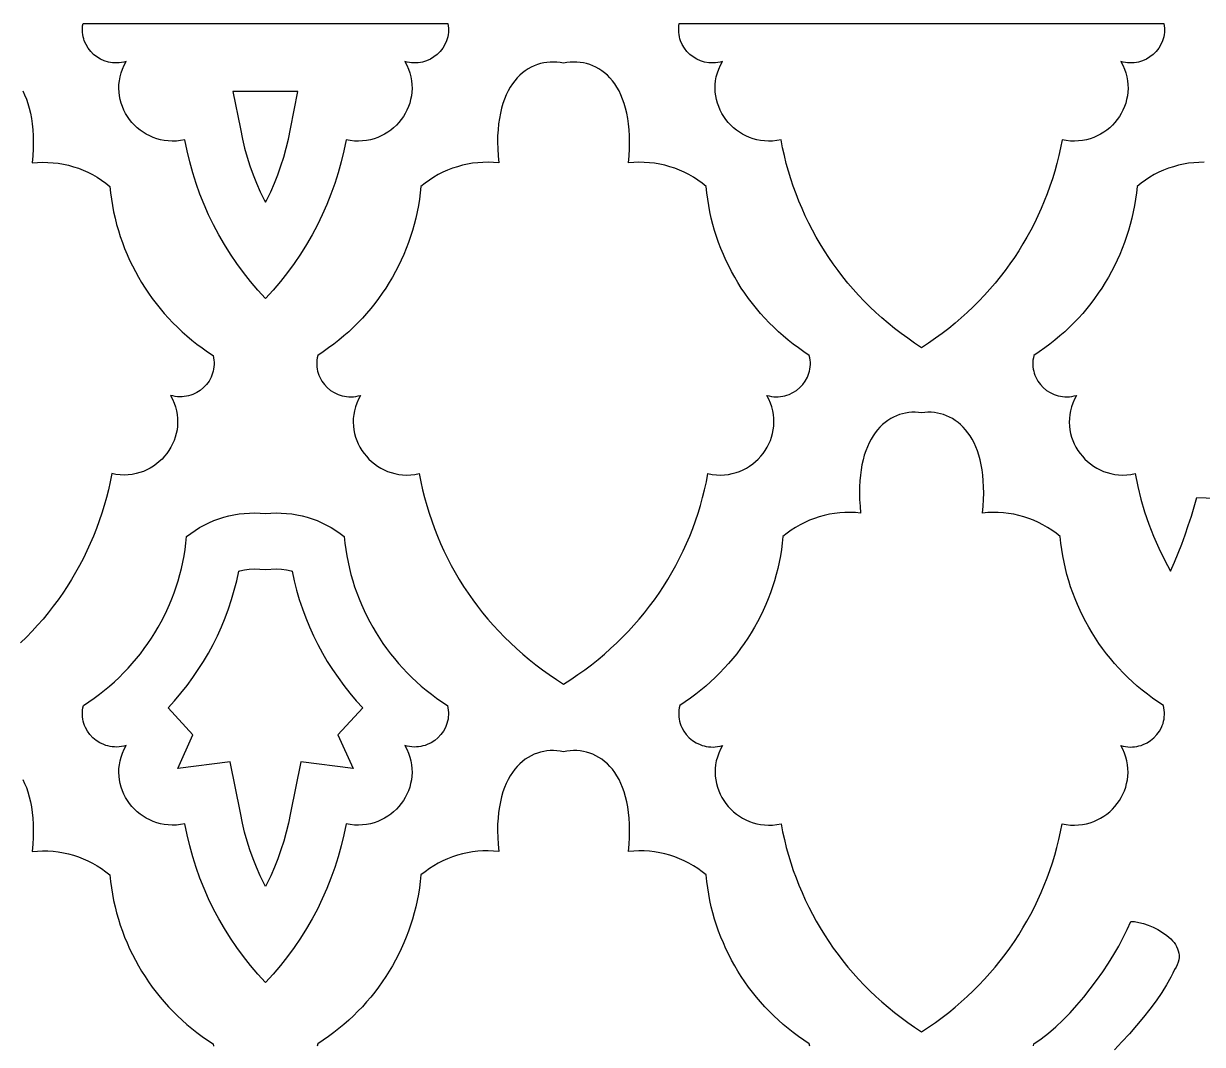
# Model space of a CAD drawing. Extents: x 50 to 3710, y -977 to -877.
# Drawn here: x 3154.9 to 3218.2, y -931.9 to -877.1 of the extents above; entities that cross this region are included whole.
import ezdxf

# ---------------------------------------------------------------- set-up
doc = ezdxf.new("R2010")
doc.units = 0
doc.layers.add('LAYER_1', color=18, linetype='CONTINUOUS')

msp = doc.modelspace()

# ---------------------------------------------------------------- linework, layer by layer
at = {"layer": 'LAYER_1'}
for points in [[(3167.844, -891.842), (3167.431, -891.391), (3167.035, -890.928), (3166.658, -890.452), (3166.299, -889.964), (3165.959, -889.464), (3165.638, -888.953), (3165.336, -888.431), (3165.053, -887.899), (3164.79, -887.356), (3164.546, -886.805), (3164.323, -886.244), (3164.119, -885.675), (3163.936, -885.098), (3163.774, -884.513), (3163.633, -883.921), (3163.512, -883.322), (3163.284, -883.364), (3163.06, -883.389), (3162.84, -883.396), (3162.623, -883.387), (3162.412, -883.362), (3162.206, -883.322), (3162.006, -883.268), (3161.812, -883.2), (3161.625, -883.119), (3161.445, -883.025), (3161.273, -882.92), (3161.11, -882.803), (3160.955, -882.675), (3160.81, -882.538), (3160.674, -882.392), (3160.549, -882.237), (3160.434, -882.074), (3160.331, -881.904), (3160.24, -881.727), (3160.161, -881.544), (3160.095, -881.356), (3160.042, -881.163), (3160.003, -880.966), (3159.979, -880.766), (3159.969, -880.563), (3159.974, -880.358), (3159.996, -880.151), (3160.033, -879.944), (3160.088, -879.736), (3160.16, -879.529), (3160.249, -879.323), (3160.357, -879.119), (3160.234, -879.152), (3160.112, -879.176), (3159.991, -879.191), (3159.87, -879.199), (3159.752, -879.198), (3159.634, -879.19), (3159.406, -879.151), (3159.188, -879.085), (3158.982, -878.992), (3158.79, -878.876), (3158.614, -878.738), (3158.457, -878.58), (3158.319, -878.404), (3158.205, -878.213), (3158.115, -878.007), (3158.08, -877.899), (3158.052, -877.789), (3158.031, -877.676), (3158.018, -877.561), (3158.012, -877.444), (3158.014, -877.325), (3158.025, -877.205), (3158.044, -877.083), (3167.844, -877.083), (3177.644, -877.083), (3177.664, -877.205), (3177.674, -877.325), (3177.676, -877.444), (3177.671, -877.561), (3177.657, -877.676), (3177.636, -877.789), (3177.573, -878.007), (3177.483, -878.213), (3177.369, -878.404), (3177.232, -878.58), (3177.074, -878.738), (3176.898, -878.876), (3176.706, -878.992), (3176.5, -879.085), (3176.282, -879.151), (3176.169, -879.174), (3176.054, -879.19), (3175.937, -879.198), (3175.818, -879.199), (3175.698, -879.191), (3175.576, -879.176), (3175.454, -879.152), (3175.331, -879.119), (3175.439, -879.323), (3175.528, -879.529), (3175.6, -879.736), (3175.655, -879.944), (3175.692, -880.151), (3175.714, -880.358), (3175.719, -880.563), (3175.71, -880.766), (3175.685, -880.966), (3175.646, -881.163), (3175.593, -881.356), (3175.527, -881.544), (3175.448, -881.727), (3175.357, -881.904), (3175.254, -882.074), (3175.14, -882.237), (3175.014, -882.392), (3174.879, -882.538), (3174.733, -882.675), (3174.579, -882.803), (3174.415, -882.92), (3174.243, -883.025), (3174.063, -883.119), (3173.876, -883.2), (3173.683, -883.268), (3173.482, -883.322), (3173.276, -883.362), (3173.065, -883.387), (3172.849, -883.396), (3172.628, -883.389), (3172.404, -883.364), (3172.176, -883.322), (3172.056, -883.921), (3171.914, -884.513), (3171.752, -885.098), (3171.569, -885.675), (3171.366, -886.244), (3171.142, -886.805), (3170.899, -887.356), (3170.635, -887.899), (3170.353, -888.431), (3170.051, -888.953), (3169.729, -889.464), (3169.389, -889.964), (3169.031, -890.452), (3168.653, -890.928), (3168.258, -891.391)], [(3203.094, -894.488), (3202.717, -894.241), (3202.349, -893.985), (3201.989, -893.722), (3201.638, -893.451), (3201.295, -893.172), (3200.961, -892.885), (3200.636, -892.591), (3200.319, -892.29), (3200.011, -891.982), (3199.712, -891.667), (3199.422, -891.345), (3199.141, -891.017), (3198.869, -890.682), (3198.607, -890.341), (3198.353, -889.994), (3198.109, -889.641), (3197.875, -889.283), (3197.65, -888.918), (3197.435, -888.548), (3197.229, -888.173), (3197.033, -887.793), (3196.847, -887.408), (3196.671, -887.019), (3196.505, -886.624), (3196.349, -886.225), (3196.204, -885.822), (3196.068, -885.415), (3195.943, -885.004), (3195.828, -884.589), (3195.723, -884.17), (3195.629, -883.748), (3195.546, -883.322), (3195.318, -883.364), (3195.094, -883.389), (3194.873, -883.396), (3194.657, -883.387), (3194.446, -883.362), (3194.24, -883.322), (3194.04, -883.268), (3193.846, -883.2), (3193.659, -883.119), (3193.479, -883.025), (3193.307, -882.92), (3193.144, -882.803), (3192.989, -882.675), (3192.843, -882.538), (3192.708, -882.392), (3192.583, -882.237), (3192.468, -882.074), (3192.365, -881.904), (3192.274, -881.727), (3192.195, -881.544), (3192.129, -881.356), (3192.076, -881.163), (3192.037, -880.966), (3192.013, -880.766), (3192.003, -880.563), (3192.008, -880.358), (3192.03, -880.151), (3192.067, -879.944), (3192.122, -879.736), (3192.194, -879.529), (3192.283, -879.323), (3192.391, -879.119), (3192.268, -879.152), (3192.146, -879.176), (3192.025, -879.191), (3191.904, -879.199), (3191.786, -879.198), (3191.668, -879.19), (3191.44, -879.151), (3191.222, -879.085), (3191.016, -878.992), (3190.824, -878.876), (3190.648, -878.738), (3190.49, -878.58), (3190.353, -878.404), (3190.239, -878.213), (3190.149, -878.007), (3190.114, -877.899), (3190.086, -877.789), (3190.065, -877.676), (3190.051, -877.561), (3190.046, -877.444), (3190.048, -877.325), (3190.059, -877.205), (3190.078, -877.083), (3216.11, -877.083), (3216.129, -877.205), (3216.14, -877.325), (3216.142, -877.444), (3216.136, -877.561), (3216.123, -877.676), (3216.102, -877.789), (3216.039, -878.007), (3215.949, -878.213), (3215.834, -878.404), (3215.697, -878.58), (3215.54, -878.738), (3215.364, -878.876), (3215.172, -878.992), (3214.966, -879.085), (3214.747, -879.151), (3214.634, -879.174), (3214.519, -879.19), (3214.402, -879.198), (3214.283, -879.199), (3214.163, -879.191), (3214.042, -879.176), (3213.919, -879.152), (3213.796, -879.119), (3213.904, -879.323), (3213.994, -879.529), (3214.066, -879.736), (3214.12, -879.944), (3214.158, -880.151), (3214.179, -880.358), (3214.185, -880.563), (3214.175, -880.766), (3214.15, -880.966), (3214.111, -881.163), (3214.059, -881.356), (3213.993, -881.544), (3213.914, -881.727), (3213.822, -881.904), (3213.719, -882.074), (3213.605, -882.237), (3213.48, -882.392), (3213.344, -882.538), (3213.199, -882.675), (3213.044, -882.803), (3212.881, -882.92), (3212.709, -883.025), (3212.529, -883.119), (3212.342, -883.2), (3212.148, -883.268), (3211.948, -883.322), (3211.742, -883.362), (3211.53, -883.387), (3211.314, -883.396), (3211.094, -883.389), (3210.869, -883.364), (3210.642, -883.322), (3210.558, -883.748), (3210.464, -884.17), (3210.36, -884.589), (3210.245, -885.004), (3210.12, -885.415), (3209.984, -885.822), (3209.838, -886.225), (3209.682, -886.624), (3209.516, -887.019), (3209.34, -887.408), (3209.154, -887.793), (3208.958, -888.173), (3208.753, -888.548), (3208.538, -888.918), (3208.313, -889.283), (3208.078, -889.641), (3207.834, -889.994), (3207.581, -890.341), (3207.319, -890.682), (3207.047, -891.017), (3206.766, -891.345), (3206.476, -891.667), (3206.177, -891.982), (3205.869, -892.29), (3205.552, -892.591), (3205.227, -892.885), (3204.892, -893.172), (3204.55, -893.451), (3204.198, -893.722), (3203.838, -893.985), (3203.47, -894.241)], [(3183.861, -879.212), (3183.683, -879.18), (3183.504, -879.159), (3183.325, -879.15), (3183.147, -879.152), (3182.97, -879.167), (3182.795, -879.193), (3182.622, -879.232), (3182.452, -879.283), (3182.284, -879.347), (3182.12, -879.423), (3181.96, -879.512), (3181.805, -879.614), (3181.654, -879.729), (3181.509, -879.857), (3181.37, -879.999), (3181.238, -880.154), (3181.112, -880.322), (3180.994, -880.504), (3180.883, -880.7), (3180.781, -880.91), (3180.687, -881.134), (3180.603, -881.373), (3180.529, -881.625), (3180.465, -881.893), (3180.411, -882.174), (3180.369, -882.471), (3180.339, -882.783), (3180.32, -883.109), (3180.315, -883.451), (3180.322, -883.808), (3180.343, -884.181), (3180.378, -884.569), (3180.095, -884.544), (3179.812, -884.534), (3179.531, -884.538), (3179.251, -884.556), (3178.973, -884.588), (3178.697, -884.634), (3178.425, -884.694), (3178.156, -884.768), (3177.891, -884.855), (3177.631, -884.956), (3177.377, -885.069), (3177.128, -885.196), (3176.885, -885.335), (3176.65, -885.488), (3176.421, -885.652), (3176.201, -885.829), (3176.165, -886.175), (3176.119, -886.519), (3176.064, -886.86), (3175.998, -887.199), (3175.923, -887.535), (3175.839, -887.868), (3175.745, -888.198), (3175.642, -888.524), (3175.529, -888.847), (3175.408, -889.167), (3175.277, -889.482), (3175.138, -889.794), (3174.99, -890.101), (3174.833, -890.404), (3174.668, -890.702), (3174.495, -890.995), (3174.313, -891.284), (3174.123, -891.567), (3173.924, -891.845), (3173.718, -892.118), (3173.504, -892.385), (3173.282, -892.646), (3173.053, -892.902), (3172.816, -893.151), (3172.571, -893.393), (3172.319, -893.629), (3172.06, -893.859), (3171.794, -894.082), (3171.521, -894.297), (3171.241, -894.505), (3170.954, -894.706), (3170.66, -894.9), (3170.632, -895.026), (3170.614, -895.151), (3170.604, -895.274), (3170.603, -895.396), (3170.611, -895.517), (3170.626, -895.634), (3170.65, -895.75), (3170.681, -895.863), (3170.719, -895.972), (3170.764, -896.079), (3170.874, -896.281), (3171.009, -896.466), (3171.166, -896.634), (3171.343, -896.78), (3171.538, -896.904), (3171.748, -897.003), (3171.858, -897.043), (3171.971, -897.075), (3172.087, -897.1), (3172.205, -897.118), (3172.325, -897.128), (3172.447, -897.13), (3172.571, -897.123), (3172.696, -897.108), (3172.822, -897.083), (3172.948, -897.05), (3172.84, -897.254), (3172.751, -897.46), (3172.679, -897.667), (3172.624, -897.874), (3172.587, -898.082), (3172.565, -898.288), (3172.56, -898.493), (3172.569, -898.696), (3172.594, -898.897), (3172.633, -899.094), (3172.686, -899.286), (3172.752, -899.475), (3172.831, -899.657), (3172.922, -899.834), (3173.025, -900.005), (3173.14, -900.167), (3173.265, -900.322), (3173.4, -900.469), (3173.546, -900.606), (3173.7, -900.733), (3173.864, -900.85), (3174.036, -900.956), (3174.216, -901.049), (3174.403, -901.13), (3174.597, -901.199), (3174.797, -901.253), (3175.003, -901.293), (3175.214, -901.318), (3175.43, -901.327), (3175.651, -901.319), (3175.875, -901.295), (3176.103, -901.253), (3176.188, -901.686), (3176.284, -902.115), (3176.39, -902.541), (3176.508, -902.962), (3176.636, -903.38), (3176.775, -903.794), (3176.924, -904.204), (3177.084, -904.609), (3177.255, -905.01), (3177.436, -905.405), (3177.627, -905.796), (3177.828, -906.182), (3178.039, -906.562), (3178.26, -906.937), (3178.491, -907.306), (3178.732, -907.669), (3178.983, -908.027), (3179.244, -908.378), (3179.514, -908.723), (3179.793, -909.061), (3180.082, -909.393), (3180.381, -909.718), (3180.688, -910.035), (3181.005, -910.346), (3181.331, -910.649), (3181.666, -910.945), (3182.01, -911.233), (3182.363, -911.513), (3182.724, -911.785), (3183.095, -912.048), (3183.474, -912.304), (3183.861, -912.551), (3184.249, -912.304), (3184.627, -912.048), (3184.998, -911.785), (3185.359, -911.513), (3185.712, -911.233), (3186.056, -910.945), (3186.391, -910.649), (3186.717, -910.346), (3187.034, -910.035), (3187.342, -909.718), (3187.64, -909.393), (3187.929, -909.061), (3188.209, -908.723), (3188.479, -908.378), (3188.739, -908.027), (3188.99, -907.669), (3189.231, -907.306), (3189.462, -906.937), (3189.683, -906.562), (3189.895, -906.182), (3190.096, -905.796), (3190.287, -905.405), (3190.467, -905.01), (3190.638, -904.609), (3190.798, -904.204), (3190.947, -903.794), (3191.086, -903.38), (3191.214, -902.962), (3191.332, -902.541), (3191.439, -902.115), (3191.534, -901.686), (3191.619, -901.253), (3191.847, -901.295), (3192.071, -901.319), (3192.292, -901.327), (3192.508, -901.318), (3192.719, -901.293), (3192.925, -901.253), (3193.126, -901.199), (3193.32, -901.13), (3193.507, -901.049), (3193.686, -900.956), (3193.858, -900.85), (3194.022, -900.733), (3194.176, -900.606), (3194.322, -900.469), (3194.457, -900.322), (3194.583, -900.167), (3194.697, -900.005), (3194.8, -899.834), (3194.891, -899.657), (3194.97, -899.475), (3195.036, -899.286), (3195.089, -899.094), (3195.128, -898.897), (3195.153, -898.696), (3195.163, -898.493), (3195.157, -898.288), (3195.136, -898.082), (3195.098, -897.874), (3195.043, -897.667), (3194.972, -897.46), (3194.882, -897.254), (3194.774, -897.05), (3194.901, -897.083), (3195.026, -897.108), (3195.151, -897.123), (3195.275, -897.13), (3195.397, -897.128), (3195.517, -897.118), (3195.635, -897.1), (3195.751, -897.075), (3195.864, -897.043), (3195.974, -897.003), (3196.184, -896.904), (3196.379, -896.78), (3196.556, -896.634), (3196.713, -896.466), (3196.848, -896.281), (3196.958, -896.079), (3197.003, -895.972), (3197.042, -895.863), (3197.073, -895.75), (3197.096, -895.634), (3197.112, -895.517), (3197.119, -895.396), (3197.118, -895.274), (3197.108, -895.151), (3197.09, -895.026), (3197.062, -894.9), (3196.768, -894.706), (3196.481, -894.505), (3196.201, -894.297), (3195.928, -894.082), (3195.662, -893.859), (3195.403, -893.629), (3195.151, -893.393), (3194.907, -893.151), (3194.67, -892.902), (3194.44, -892.646), (3194.218, -892.385), (3194.004, -892.118), (3193.798, -891.845), (3193.6, -891.567), (3193.41, -891.284), (3193.228, -890.995), (3193.054, -890.702), (3192.889, -890.404), (3192.732, -890.101), (3192.584, -889.794), (3192.445, -889.482), (3192.315, -889.167), (3192.193, -888.847), (3192.081, -888.524), (3191.977, -888.198), (3191.884, -887.868), (3191.799, -887.535), (3191.724, -887.199), (3191.659, -886.86), (3191.603, -886.519), (3191.557, -886.175), (3191.521, -885.829), (3191.301, -885.652), (3191.073, -885.488), (3190.837, -885.335), (3190.594, -885.196), (3190.346, -885.069), (3190.091, -884.956), (3189.831, -884.855), (3189.566, -884.768), (3189.298, -884.694), (3189.025, -884.634), (3188.75, -884.588), (3188.472, -884.556), (3188.191, -884.538), (3187.91, -884.534), (3187.627, -884.544), (3187.344, -884.569), (3187.379, -884.181), (3187.4, -883.808), (3187.408, -883.451), (3187.402, -883.109), (3187.384, -882.783), (3187.353, -882.471), (3187.311, -882.174), (3187.258, -881.893), (3187.193, -881.625), (3187.119, -881.373), (3187.035, -881.134), (3186.941, -880.91), (3186.839, -880.7), (3186.729, -880.504), (3186.61, -880.322), (3186.484, -880.154), (3186.352, -879.999), (3186.213, -879.857), (3186.068, -879.729), (3185.917, -879.614), (3185.762, -879.512), (3185.602, -879.423), (3185.438, -879.347), (3185.271, -879.283), (3185.1, -879.232), (3184.927, -879.193), (3184.752, -879.167), (3184.575, -879.152), (3184.397, -879.15), (3184.218, -879.159), (3184.04, -879.18)], [(3183.861, -879.212), (3183.683, -879.18), (3183.504, -879.159), (3183.325, -879.15), (3183.147, -879.152), (3182.97, -879.167), (3182.795, -879.193), (3182.622, -879.232), (3182.452, -879.283), (3182.284, -879.347), (3182.12, -879.423), (3181.96, -879.512), (3181.805, -879.614), (3181.654, -879.729), (3181.509, -879.857), (3181.37, -879.999), (3181.238, -880.154), (3181.112, -880.322), (3180.994, -880.504), (3180.883, -880.7), (3180.781, -880.91), (3180.687, -881.134), (3180.603, -881.373), (3180.529, -881.625), (3180.465, -881.893), (3180.411, -882.174), (3180.369, -882.471), (3180.339, -882.783), (3180.32, -883.109), (3180.315, -883.451), (3180.322, -883.808), (3180.343, -884.181), (3180.378, -884.569), (3180.095, -884.544), (3179.812, -884.534), (3179.531, -884.538), (3179.251, -884.556), (3178.973, -884.588), (3178.697, -884.634), (3178.425, -884.694), (3178.156, -884.768), (3177.891, -884.855), (3177.631, -884.956), (3177.377, -885.069), (3177.128, -885.196), (3176.885, -885.335), (3176.65, -885.488), (3176.421, -885.652), (3176.201, -885.829), (3176.165, -886.175), (3176.119, -886.519), (3176.064, -886.86), (3175.998, -887.199), (3175.923, -887.535), (3175.839, -887.868), (3175.745, -888.198), (3175.642, -888.524), (3175.529, -888.847), (3175.408, -889.167), (3175.277, -889.482), (3175.138, -889.794), (3174.99, -890.101), (3174.833, -890.404), (3174.668, -890.702), (3174.495, -890.995), (3174.313, -891.284), (3174.123, -891.567), (3173.924, -891.845), (3173.718, -892.118), (3173.504, -892.385), (3173.282, -892.646), (3173.053, -892.902), (3172.816, -893.151), (3172.571, -893.393), (3172.319, -893.629), (3172.06, -893.859), (3171.794, -894.082), (3171.521, -894.297), (3171.241, -894.505), (3170.954, -894.706), (3170.66, -894.9), (3170.632, -895.026), (3170.614, -895.151), (3170.604, -895.274), (3170.603, -895.396), (3170.611, -895.517), (3170.626, -895.634), (3170.65, -895.75), (3170.681, -895.863), (3170.719, -895.972), (3170.764, -896.079), (3170.874, -896.281), (3171.009, -896.466), (3171.166, -896.634), (3171.343, -896.78), (3171.538, -896.904), (3171.748, -897.003), (3171.858, -897.043), (3171.971, -897.075), (3172.087, -897.1), (3172.205, -897.118), (3172.325, -897.128), (3172.447, -897.13), (3172.571, -897.123), (3172.696, -897.108), (3172.822, -897.083), (3172.948, -897.05), (3172.84, -897.254), (3172.751, -897.46), (3172.679, -897.667), (3172.624, -897.874), (3172.587, -898.082), (3172.565, -898.288), (3172.56, -898.493), (3172.569, -898.696), (3172.594, -898.897), (3172.633, -899.094), (3172.686, -899.286), (3172.752, -899.475), (3172.831, -899.657), (3172.922, -899.834), (3173.025, -900.005), (3173.14, -900.167), (3173.265, -900.322), (3173.4, -900.469), (3173.546, -900.606), (3173.7, -900.733), (3173.864, -900.85), (3174.036, -900.956), (3174.216, -901.049), (3174.403, -901.13), (3174.597, -901.199), (3174.797, -901.253), (3175.003, -901.293), (3175.214, -901.318), (3175.43, -901.327), (3175.651, -901.319), (3175.875, -901.295), (3176.103, -901.253), (3176.188, -901.686), (3176.284, -902.115), (3176.39, -902.541), (3176.508, -902.962), (3176.636, -903.38), (3176.775, -903.794), (3176.924, -904.204), (3177.084, -904.609), (3177.255, -905.01), (3177.436, -905.405), (3177.627, -905.796), (3177.828, -906.182), (3178.039, -906.562), (3178.26, -906.937), (3178.491, -907.306), (3178.732, -907.669), (3178.983, -908.027), (3179.244, -908.378), (3179.514, -908.723), (3179.793, -909.061), (3180.082, -909.393), (3180.381, -909.718), (3180.688, -910.035), (3181.005, -910.346), (3181.331, -910.649), (3181.666, -910.945), (3182.01, -911.233), (3182.363, -911.513), (3182.724, -911.785), (3183.095, -912.048), (3183.474, -912.304), (3183.861, -912.551), (3184.249, -912.304), (3184.627, -912.048), (3184.998, -911.785), (3185.359, -911.513), (3185.712, -911.233), (3186.056, -910.945), (3186.391, -910.649), (3186.717, -910.346), (3187.034, -910.035), (3187.342, -909.718), (3187.64, -909.393), (3187.929, -909.061), (3188.209, -908.723), (3188.479, -908.378), (3188.739, -908.027), (3188.99, -907.669), (3189.231, -907.306), (3189.462, -906.937), (3189.683, -906.562), (3189.895, -906.182), (3190.096, -905.796), (3190.287, -905.405), (3190.467, -905.01), (3190.638, -904.609), (3190.798, -904.204), (3190.947, -903.794), (3191.086, -903.38), (3191.214, -902.962), (3191.332, -902.541), (3191.439, -902.115), (3191.534, -901.686), (3191.619, -901.253), (3191.847, -901.295), (3192.071, -901.319), (3192.292, -901.327), (3192.508, -901.318), (3192.719, -901.293), (3192.925, -901.253), (3193.126, -901.199), (3193.32, -901.13), (3193.507, -901.049), (3193.686, -900.956), (3193.858, -900.85), (3194.022, -900.733), (3194.176, -900.606), (3194.322, -900.469), (3194.457, -900.322), (3194.583, -900.167), (3194.697, -900.005), (3194.8, -899.834), (3194.891, -899.657), (3194.97, -899.475), (3195.036, -899.286), (3195.089, -899.094), (3195.128, -898.897), (3195.153, -898.696), (3195.163, -898.493), (3195.157, -898.288), (3195.136, -898.082), (3195.098, -897.874), (3195.043, -897.667), (3194.972, -897.46), (3194.882, -897.254), (3194.774, -897.05), (3194.901, -897.083), (3195.026, -897.108), (3195.151, -897.123), (3195.275, -897.13), (3195.397, -897.128), (3195.517, -897.118), (3195.635, -897.1), (3195.751, -897.075), (3195.864, -897.043), (3195.974, -897.003), (3196.184, -896.904), (3196.379, -896.78), (3196.556, -896.634), (3196.713, -896.466), (3196.848, -896.281), (3196.958, -896.079), (3197.003, -895.972), (3197.042, -895.863), (3197.073, -895.75), (3197.096, -895.634), (3197.112, -895.517), (3197.119, -895.396), (3197.118, -895.274), (3197.108, -895.151), (3197.09, -895.026), (3197.062, -894.9), (3196.768, -894.706), (3196.481, -894.505), (3196.201, -894.297), (3195.928, -894.082), (3195.662, -893.859), (3195.403, -893.629), (3195.151, -893.393), (3194.907, -893.151), (3194.67, -892.902), (3194.44, -892.646), (3194.218, -892.385), (3194.004, -892.118), (3193.798, -891.845), (3193.6, -891.567), (3193.41, -891.284), (3193.228, -890.995), (3193.054, -890.702), (3192.889, -890.404), (3192.732, -890.101), (3192.584, -889.794), (3192.445, -889.482), (3192.315, -889.167), (3192.193, -888.847), (3192.081, -888.524), (3191.977, -888.198), (3191.884, -887.868), (3191.799, -887.535), (3191.724, -887.199), (3191.659, -886.86), (3191.603, -886.519), (3191.557, -886.175), (3191.521, -885.829), (3191.301, -885.652), (3191.073, -885.488), (3190.837, -885.335), (3190.594, -885.196), (3190.346, -885.069), (3190.091, -884.956), (3189.831, -884.855), (3189.566, -884.768), (3189.298, -884.694), (3189.025, -884.634), (3188.75, -884.588), (3188.472, -884.556), (3188.191, -884.538), (3187.91, -884.534), (3187.627, -884.544), (3187.344, -884.569), (3187.379, -884.181), (3187.4, -883.808), (3187.408, -883.451), (3187.402, -883.109), (3187.384, -882.783), (3187.353, -882.471), (3187.311, -882.174), (3187.258, -881.893), (3187.193, -881.625), (3187.119, -881.373), (3187.035, -881.134), (3186.941, -880.91), (3186.839, -880.7), (3186.729, -880.504), (3186.61, -880.322), (3186.484, -880.154), (3186.352, -879.999), (3186.213, -879.857), (3186.068, -879.729), (3185.917, -879.614), (3185.762, -879.512), (3185.602, -879.423), (3185.438, -879.347), (3185.271, -879.283), (3185.1, -879.232), (3184.927, -879.193), (3184.752, -879.167), (3184.575, -879.152), (3184.397, -879.15), (3184.218, -879.159), (3184.04, -879.18)], [(3167.844, -886.682), (3167.912, -886.556), (3168.128, -886.111), (3168.328, -885.658), (3168.512, -885.198), (3168.679, -884.73), (3168.829, -884.255), (3168.963, -883.773), (3169.079, -883.285), (3169.189, -882.739), (3169.592, -880.737), (3167.844, -880.737), (3166.096, -880.737), (3166.499, -882.739), (3166.609, -883.285), (3166.725, -883.773), (3166.859, -884.255), (3167.01, -884.73), (3167.177, -885.198), (3167.36, -885.658), (3167.56, -886.111), (3167.776, -886.556)], [(3203.094, -931.222), (3203.47, -930.975), (3203.839, -930.72), (3204.198, -930.456), (3204.55, -930.185), (3204.893, -929.906), (3205.227, -929.62), (3205.552, -929.326), (3205.869, -929.025), (3206.177, -928.717), (3206.476, -928.402), (3206.766, -928.08), (3207.047, -927.751), (3207.319, -927.417), (3207.581, -927.076), (3207.835, -926.729), (3208.078, -926.376), (3208.313, -926.017), (3208.538, -925.653), (3208.753, -925.283), (3208.959, -924.908), (3209.154, -924.528), (3209.34, -924.143), (3209.516, -923.753), (3209.683, -923.359), (3209.839, -922.96), (3209.984, -922.557), (3210.12, -922.149), (3210.245, -921.738), (3210.36, -921.323), (3210.465, -920.904), (3210.558, -920.482), (3210.642, -920.057), (3210.869, -920.099), (3211.094, -920.123), (3211.314, -920.131), (3211.531, -920.121), (3211.742, -920.097), (3211.948, -920.057), (3212.148, -920.002), (3212.342, -919.934), (3212.529, -919.853), (3212.709, -919.759), (3212.881, -919.654), (3213.044, -919.537), (3213.199, -919.41), (3213.344, -919.273), (3213.48, -919.126), (3213.605, -918.971), (3213.72, -918.808), (3213.823, -918.638), (3213.914, -918.461), (3213.993, -918.279), (3214.059, -918.09), (3214.112, -917.898), (3214.151, -917.701), (3214.175, -917.5), (3214.185, -917.297), (3214.179, -917.092), (3214.158, -916.886), (3214.12, -916.678), (3214.066, -916.471), (3213.994, -916.264), (3213.904, -916.058), (3213.796, -915.854), (3213.923, -915.887), (3214.049, -915.911), (3214.174, -915.927), (3214.297, -915.933), (3214.419, -915.932), (3214.54, -915.922), (3214.658, -915.904), (3214.774, -915.879), (3214.887, -915.847), (3214.997, -915.807), (3215.207, -915.708), (3215.401, -915.584), (3215.578, -915.438), (3215.735, -915.27), (3215.87, -915.085), (3215.981, -914.883), (3216.026, -914.776), (3216.064, -914.666), (3216.095, -914.554), (3216.119, -914.438), (3216.134, -914.32), (3216.142, -914.2), (3216.141, -914.078), (3216.131, -913.955), (3216.112, -913.83), (3216.084, -913.704), (3215.791, -913.51), (3215.504, -913.309), (3215.224, -913.101), (3214.951, -912.886), (3214.685, -912.663), (3214.425, -912.433), (3214.174, -912.197), (3213.929, -911.954), (3213.692, -911.705), (3213.463, -911.45), (3213.241, -911.189), (3213.027, -910.922), (3212.82, -910.649), (3212.622, -910.371), (3212.432, -910.088), (3212.25, -909.799), (3212.077, -909.506), (3211.911, -909.207), (3211.755, -908.905), (3211.607, -908.597), (3211.467, -908.286), (3211.337, -907.971), (3211.216, -907.651), (3211.103, -907.328), (3211, -907.002), (3210.906, -906.672), (3210.822, -906.339), (3210.746, -906.003), (3210.681, -905.664), (3210.625, -905.323), (3210.579, -904.979), (3210.544, -904.633), (3210.323, -904.456), (3210.095, -904.291), (3209.859, -904.139), (3209.617, -904), (3209.368, -903.873), (3209.113, -903.76), (3208.854, -903.659), (3208.589, -903.572), (3208.32, -903.498), (3208.048, -903.438), (3207.772, -903.392), (3207.494, -903.36), (3207.214, -903.341), (3206.932, -903.338), (3206.65, -903.348), (3206.367, -903.373), (3206.401, -902.999), (3206.422, -902.639), (3206.43, -902.294), (3206.426, -901.963), (3206.41, -901.646), (3206.383, -901.343), (3206.345, -901.053), (3206.297, -900.778), (3206.238, -900.516), (3206.17, -900.268), (3206.093, -900.033), (3206.006, -899.811), (3205.912, -899.603), (3205.809, -899.407), (3205.699, -899.225), (3205.582, -899.055), (3205.458, -898.898), (3205.328, -898.753), (3205.192, -898.621), (3205.051, -898.501), (3204.905, -898.394), (3204.754, -898.298), (3204.6, -898.215), (3204.441, -898.143), (3204.28, -898.083), (3204.115, -898.034), (3203.948, -897.997), (3203.78, -897.971), (3203.609, -897.957), (3203.438, -897.953), (3203.266, -897.961), (3203.094, -897.979), (3202.922, -897.961), (3202.75, -897.953), (3202.578, -897.957), (3202.408, -897.971), (3202.239, -897.997), (3202.073, -898.034), (3201.908, -898.083), (3201.747, -898.143), (3201.588, -898.215), (3201.434, -898.298), (3201.283, -898.394), (3201.137, -898.501), (3200.996, -898.621), (3200.86, -898.753), (3200.73, -898.898), (3200.606, -899.055), (3200.489, -899.225), (3200.379, -899.407), (3200.276, -899.603), (3200.181, -899.811), (3200.095, -900.033), (3200.018, -900.268), (3199.95, -900.516), (3199.891, -900.778), (3199.842, -901.053), (3199.804, -901.343), (3199.777, -901.646), (3199.762, -901.963), (3199.758, -902.294), (3199.766, -902.639), (3199.787, -902.999), (3199.821, -903.373), (3199.538, -903.348), (3199.256, -903.338), (3198.974, -903.341), (3198.694, -903.36), (3198.416, -903.392), (3198.14, -903.438), (3197.868, -903.498), (3197.599, -903.572), (3197.334, -903.659), (3197.074, -903.76), (3196.82, -903.873), (3196.571, -904), (3196.328, -904.139), (3196.093, -904.291), (3195.865, -904.456), (3195.644, -904.633), (3195.608, -904.979), (3195.562, -905.323), (3195.507, -905.664), (3195.441, -906.003), (3195.366, -906.339), (3195.282, -906.672), (3195.188, -907.002), (3195.085, -907.328), (3194.972, -907.651), (3194.851, -907.971), (3194.72, -908.286), (3194.581, -908.597), (3194.433, -908.905), (3194.276, -909.207), (3194.111, -909.506), (3193.938, -909.799), (3193.756, -910.088), (3193.566, -910.371), (3193.367, -910.649), (3193.161, -910.922), (3192.947, -911.189), (3192.725, -911.45), (3192.496, -911.705), (3192.259, -911.954), (3192.014, -912.197), (3191.762, -912.433), (3191.503, -912.663), (3191.237, -912.886), (3190.964, -913.101), (3190.684, -913.309), (3190.397, -913.51), (3190.103, -913.704), (3190.076, -913.83), (3190.057, -913.955), (3190.047, -914.078), (3190.046, -914.2), (3190.054, -914.32), (3190.069, -914.438), (3190.093, -914.554), (3190.124, -914.666), (3190.162, -914.776), (3190.207, -914.883), (3190.318, -915.085), (3190.452, -915.27), (3190.61, -915.438), (3190.787, -915.584), (3190.981, -915.708), (3191.191, -915.807), (3191.301, -915.847), (3191.414, -915.879), (3191.53, -915.904), (3191.648, -915.922), (3191.768, -915.932), (3191.89, -915.933), (3192.014, -915.927), (3192.139, -915.911), (3192.265, -915.887), (3192.391, -915.854), (3192.283, -916.058), (3192.194, -916.264), (3192.122, -916.471), (3192.067, -916.678), (3192.03, -916.886), (3192.008, -917.092), (3192.003, -917.297), (3192.013, -917.5), (3192.037, -917.701), (3192.076, -917.898), (3192.129, -918.09), (3192.195, -918.279), (3192.274, -918.461), (3192.365, -918.638), (3192.468, -918.808), (3192.583, -918.971), (3192.708, -919.126), (3192.843, -919.273), (3192.989, -919.41), (3193.144, -919.537), (3193.307, -919.654), (3193.479, -919.759), (3193.659, -919.853), (3193.846, -919.934), (3194.04, -920.002), (3194.24, -920.057), (3194.446, -920.097), (3194.657, -920.121), (3194.873, -920.131), (3195.094, -920.123), (3195.318, -920.099), (3195.546, -920.057), (3195.629, -920.482), (3195.723, -920.904), (3195.828, -921.323), (3195.943, -921.738), (3196.068, -922.149), (3196.204, -922.557), (3196.349, -922.96), (3196.505, -923.359), (3196.671, -923.753), (3196.847, -924.143), (3197.033, -924.528), (3197.229, -924.908), (3197.435, -925.283), (3197.65, -925.653), (3197.875, -926.017), (3198.109, -926.376), (3198.353, -926.729), (3198.607, -927.076), (3198.869, -927.417), (3199.141, -927.751), (3199.422, -928.08), (3199.712, -928.402), (3200.011, -928.717), (3200.319, -929.025), (3200.636, -929.326), (3200.961, -929.62), (3201.295, -929.906), (3201.638, -930.185), (3201.989, -930.456), (3202.349, -930.72), (3202.717, -930.975)], [(3167.844, -928.576), (3167.431, -928.125), (3167.035, -927.662), (3166.658, -927.186), (3166.299, -926.698), (3165.959, -926.198), (3165.638, -925.687), (3165.335, -925.165), (3165.053, -924.633), (3164.79, -924.091), (3164.546, -923.539), (3164.323, -922.978), (3164.119, -922.409), (3163.936, -921.832), (3163.774, -921.247), (3163.633, -920.655), (3163.512, -920.057), (3163.284, -920.099), (3163.06, -920.123), (3162.84, -920.131), (3162.623, -920.121), (3162.412, -920.097), (3162.206, -920.057), (3162.006, -920.002), (3161.812, -919.934), (3161.625, -919.853), (3161.445, -919.759), (3161.273, -919.654), (3161.11, -919.537), (3160.955, -919.41), (3160.81, -919.273), (3160.674, -919.126), (3160.549, -918.971), (3160.434, -918.808), (3160.331, -918.638), (3160.24, -918.461), (3160.161, -918.279), (3160.095, -918.09), (3160.042, -917.898), (3160.003, -917.701), (3159.979, -917.5), (3159.969, -917.297), (3159.974, -917.092), (3159.996, -916.886), (3160.033, -916.678), (3160.088, -916.471), (3160.16, -916.264), (3160.249, -916.058), (3160.357, -915.854), (3160.231, -915.887), (3160.105, -915.911), (3159.98, -915.927), (3159.857, -915.933), (3159.734, -915.932), (3159.614, -915.922), (3159.496, -915.904), (3159.38, -915.879), (3159.267, -915.847), (3159.157, -915.807), (3158.947, -915.708), (3158.753, -915.584), (3158.576, -915.438), (3158.419, -915.27), (3158.284, -915.085), (3158.173, -914.883), (3158.128, -914.776), (3158.09, -914.666), (3158.059, -914.554), (3158.035, -914.438), (3158.02, -914.32), (3158.012, -914.2), (3158.013, -914.078), (3158.023, -913.955), (3158.042, -913.83), (3158.07, -913.704), (3158.363, -913.51), (3158.65, -913.309), (3158.93, -913.101), (3159.203, -912.886), (3159.469, -912.663), (3159.729, -912.433), (3159.98, -912.197), (3160.225, -911.954), (3160.462, -911.705), (3160.691, -911.45), (3160.913, -911.189), (3161.127, -910.922), (3161.334, -910.649), (3161.532, -910.371), (3161.722, -910.088), (3161.904, -909.799), (3162.077, -909.506), (3162.243, -909.207), (3162.399, -908.905), (3162.547, -908.597), (3162.686, -908.286), (3162.817, -907.971), (3162.938, -907.651), (3163.051, -907.328), (3163.154, -907.002), (3163.248, -906.672), (3163.332, -906.339), (3163.407, -906.003), (3163.473, -905.664), (3163.529, -905.323), (3163.574, -904.979), (3163.61, -904.633), (3163.837, -904.46), (3164.07, -904.298), (3164.311, -904.149), (3164.558, -904.013), (3164.812, -903.889), (3165.07, -903.778), (3165.334, -903.68), (3165.602, -903.594), (3165.873, -903.522), (3166.149, -903.463), (3166.427, -903.418), (3166.708, -903.386), (3166.99, -903.368), (3167.274, -903.364), (3167.559, -903.374), (3167.844, -903.398), (3168.129, -903.374), (3168.414, -903.364), (3168.698, -903.368), (3168.981, -903.386), (3169.261, -903.418), (3169.54, -903.463), (3169.815, -903.522), (3170.087, -903.594), (3170.355, -903.68), (3170.618, -903.778), (3170.877, -903.889), (3171.13, -904.013), (3171.377, -904.149), (3171.618, -904.298), (3171.852, -904.46), (3172.078, -904.633), (3172.114, -904.979), (3172.16, -905.323), (3172.215, -905.664), (3172.281, -906.003), (3172.356, -906.339), (3172.44, -906.672), (3172.534, -907.002), (3172.638, -907.328), (3172.75, -907.651), (3172.871, -907.971), (3173.002, -908.286), (3173.141, -908.597), (3173.289, -908.905), (3173.446, -909.207), (3173.611, -909.506), (3173.785, -909.799), (3173.966, -910.088), (3174.157, -910.371), (3174.355, -910.649), (3174.561, -910.922), (3174.775, -911.189), (3174.997, -911.45), (3175.226, -911.705), (3175.463, -911.954), (3175.708, -912.197), (3175.96, -912.433), (3176.219, -912.663), (3176.485, -912.886), (3176.758, -913.101), (3177.038, -913.309), (3177.325, -913.51), (3177.619, -913.704), (3177.647, -913.83), (3177.665, -913.955), (3177.675, -914.078), (3177.676, -914.2), (3177.668, -914.32), (3177.653, -914.438), (3177.629, -914.554), (3177.598, -914.666), (3177.56, -914.776), (3177.515, -914.883), (3177.405, -915.085), (3177.27, -915.27), (3177.113, -915.438), (3176.936, -915.584), (3176.741, -915.708), (3176.531, -915.807), (3176.421, -915.847), (3176.308, -915.879), (3176.192, -915.904), (3176.074, -915.922), (3175.954, -915.932), (3175.832, -915.933), (3175.708, -915.927), (3175.583, -915.911), (3175.457, -915.887), (3175.331, -915.854), (3175.439, -916.058), (3175.528, -916.264), (3175.6, -916.471), (3175.655, -916.678), (3175.692, -916.886), (3175.714, -917.092), (3175.719, -917.297), (3175.71, -917.5), (3175.685, -917.701), (3175.646, -917.898), (3175.593, -918.09), (3175.527, -918.279), (3175.448, -918.461), (3175.357, -918.638), (3175.254, -918.808), (3175.14, -918.971), (3175.014, -919.126), (3174.879, -919.273), (3174.733, -919.41), (3174.579, -919.537), (3174.415, -919.654), (3174.243, -919.759), (3174.063, -919.853), (3173.876, -919.934), (3173.683, -920.002), (3173.482, -920.057), (3173.276, -920.097), (3173.065, -920.121), (3172.849, -920.131), (3172.628, -920.123), (3172.404, -920.099), (3172.176, -920.057), (3172.056, -920.655), (3171.914, -921.247), (3171.752, -921.832), (3171.569, -922.409), (3171.366, -922.978), (3171.142, -923.539), (3170.899, -924.091), (3170.636, -924.633), (3170.353, -925.165), (3170.051, -925.687), (3169.729, -926.198), (3169.389, -926.698), (3169.031, -927.186), (3168.653, -927.662), (3168.258, -928.125)], [(3167.844, -923.416), (3167.776, -923.29), (3167.56, -922.845), (3167.36, -922.392), (3167.177, -921.932), (3167.01, -921.464), (3166.859, -920.989), (3166.725, -920.508), (3166.609, -920.02), (3166.499, -919.473), (3165.948, -916.735), (3163.136, -917.08), (3163.951, -915.288), (3162.61, -913.835), (3162.966, -913.445), (3163.307, -913.044), (3163.633, -912.631), (3163.944, -912.209), (3164.239, -911.777), (3164.519, -911.335), (3164.783, -910.885), (3165.031, -910.425), (3165.263, -909.958), (3165.479, -909.483), (3165.677, -909), (3165.859, -908.511), (3166.024, -908.015), (3166.171, -907.513), (3166.301, -907.006), (3166.413, -906.493), (3166.466, -906.475), (3166.72, -906.414), (3166.979, -906.378), (3167.242, -906.368), (3167.844, -906.404), (3168.446, -906.368), (3168.709, -906.378), (3168.968, -906.414), (3169.222, -906.475), (3169.275, -906.493), (3169.387, -907.006), (3169.517, -907.513), (3169.664, -908.015), (3169.829, -908.511), (3170.011, -909), (3170.21, -909.483), (3170.425, -909.958), (3170.657, -910.425), (3170.905, -910.885), (3171.169, -911.335), (3171.449, -911.777), (3171.745, -912.209), (3172.055, -912.631), (3172.381, -913.044), (3172.722, -913.445), (3173.078, -913.835), (3171.737, -915.288), (3172.552, -917.08), (3169.74, -916.735), (3169.189, -919.473), (3169.079, -920.02), (3168.963, -920.508), (3168.829, -920.989), (3168.679, -921.464), (3168.512, -921.932), (3168.328, -922.392), (3168.128, -922.845), (3167.912, -923.29)]]:
    msp.add_lwpolyline(points, close=True, dxfattribs=at)
for points in [[(3154.805, -880.7), (3154.908, -880.91), (3155.001, -881.134), (3155.085, -881.373), (3155.159, -881.625), (3155.224, -881.893), (3155.277, -882.174), (3155.319, -882.471), (3155.35, -882.783), (3155.368, -883.109), (3155.374, -883.451), (3155.366, -883.808), (3155.345, -884.181), (3155.31, -884.569), (3155.593, -884.544), (3155.876, -884.534), (3156.157, -884.538), (3156.438, -884.556), (3156.716, -884.588), (3156.991, -884.634), (3157.264, -884.694), (3157.533, -884.768), (3157.797, -884.855), (3158.057, -884.956), (3158.312, -885.069), (3158.56, -885.196), (3158.803, -885.335), (3159.039, -885.488), (3159.267, -885.652), (3159.487, -885.829), (3159.523, -886.175), (3159.569, -886.519), (3159.625, -886.86), (3159.69, -887.199), (3159.765, -887.535), (3159.85, -887.868), (3159.944, -888.198), (3160.047, -888.524), (3160.159, -888.847), (3160.281, -889.167), (3160.411, -889.482), (3160.55, -889.794), (3160.698, -890.101), (3160.855, -890.404), (3161.02, -890.702), (3161.194, -890.995), (3161.376, -891.284), (3161.566, -891.567), (3161.764, -891.845), (3161.97, -892.118), (3162.184, -892.385), (3162.406, -892.646), (3162.636, -892.902), (3162.873, -893.151), (3163.117, -893.393), (3163.369, -893.629), (3163.628, -893.859), (3163.894, -894.082), (3164.167, -894.297), (3164.448, -894.505), (3164.734, -894.706), (3165.028, -894.9), (3165.056, -895.026), (3165.075, -895.151), (3165.084, -895.274), (3165.085, -895.396), (3165.078, -895.517), (3165.062, -895.634), (3165.039, -895.75), (3165.008, -895.863), (3164.969, -895.972), (3164.924, -896.079), (3164.814, -896.281), (3164.679, -896.466), (3164.522, -896.634), (3164.345, -896.78), (3164.15, -896.904), (3163.94, -897.003), (3163.83, -897.043), (3163.717, -897.075), (3163.601, -897.1), (3163.483, -897.118), (3163.363, -897.128), (3163.241, -897.13), (3163.117, -897.123), (3162.992, -897.108), (3162.867, -897.083), (3162.74, -897.05), (3162.848, -897.254), (3162.938, -897.46), (3163.009, -897.667), (3163.064, -897.874), (3163.102, -898.082), (3163.123, -898.288), (3163.129, -898.493), (3163.119, -898.696), (3163.094, -898.897), (3163.055, -899.094), (3163.002, -899.286), (3162.936, -899.475), (3162.857, -899.657), (3162.766, -899.834), (3162.663, -900.005), (3162.549, -900.167), (3162.423, -900.322), (3162.288, -900.469), (3162.143, -900.606), (3161.988, -900.733), (3161.824, -900.85), (3161.652, -900.956), (3161.473, -901.049), (3161.286, -901.13), (3161.092, -901.199), (3160.892, -901.253), (3160.686, -901.293), (3160.474, -901.318), (3160.258, -901.327), (3160.037, -901.319), (3159.813, -901.295), (3159.585, -901.253), (3159.501, -901.686), (3159.405, -902.115), (3159.298, -902.541), (3159.181, -902.962), (3159.052, -903.38), (3158.913, -903.794), (3158.764, -904.204), (3158.604, -904.609), (3158.433, -905.01), (3158.253, -905.405), (3158.062, -905.796), (3157.861, -906.182), (3157.649, -906.562), (3157.428, -906.937), (3157.197, -907.306), (3156.956, -907.669), (3156.705, -908.027), (3156.445, -908.378), (3156.175, -908.723), (3155.895, -909.061), (3155.606, -909.393), (3155.308, -909.718), (3155, -910.035), (3154.683, -910.346)], [(3154.805, -880.7), (3154.908, -880.91), (3155.001, -881.134), (3155.085, -881.373), (3155.159, -881.625), (3155.224, -881.893), (3155.277, -882.174), (3155.319, -882.471), (3155.35, -882.783), (3155.368, -883.109), (3155.374, -883.451), (3155.366, -883.808), (3155.345, -884.181), (3155.31, -884.569), (3155.593, -884.544), (3155.876, -884.534), (3156.157, -884.538), (3156.438, -884.556), (3156.716, -884.588), (3156.991, -884.634), (3157.264, -884.694), (3157.533, -884.768), (3157.797, -884.855), (3158.057, -884.956), (3158.312, -885.069), (3158.56, -885.196), (3158.803, -885.335), (3159.039, -885.488), (3159.267, -885.652), (3159.487, -885.829), (3159.523, -886.175), (3159.569, -886.519), (3159.625, -886.86), (3159.69, -887.199), (3159.765, -887.535), (3159.85, -887.868), (3159.944, -888.198), (3160.047, -888.524), (3160.159, -888.847), (3160.281, -889.167), (3160.411, -889.482), (3160.55, -889.794), (3160.698, -890.101), (3160.855, -890.404), (3161.02, -890.702), (3161.194, -890.995), (3161.376, -891.284), (3161.566, -891.567), (3161.764, -891.845), (3161.97, -892.118), (3162.184, -892.385), (3162.406, -892.646), (3162.636, -892.902), (3162.873, -893.151), (3163.117, -893.393), (3163.369, -893.629), (3163.628, -893.859), (3163.894, -894.082), (3164.167, -894.297), (3164.448, -894.505), (3164.734, -894.706), (3165.028, -894.9), (3165.056, -895.026), (3165.075, -895.151), (3165.084, -895.274), (3165.085, -895.396), (3165.078, -895.517), (3165.062, -895.634), (3165.039, -895.75), (3165.008, -895.863), (3164.969, -895.972), (3164.924, -896.079), (3164.814, -896.281), (3164.679, -896.466), (3164.522, -896.634), (3164.345, -896.78), (3164.15, -896.904), (3163.94, -897.003), (3163.83, -897.043), (3163.717, -897.075), (3163.601, -897.1), (3163.483, -897.118), (3163.363, -897.128), (3163.241, -897.13), (3163.117, -897.123), (3162.992, -897.108), (3162.867, -897.083), (3162.74, -897.05), (3162.848, -897.254), (3162.938, -897.46), (3163.009, -897.667), (3163.064, -897.874), (3163.102, -898.082), (3163.123, -898.288), (3163.129, -898.493), (3163.119, -898.696), (3163.094, -898.897), (3163.055, -899.094), (3163.002, -899.286), (3162.936, -899.475), (3162.857, -899.657), (3162.766, -899.834), (3162.663, -900.005), (3162.549, -900.167), (3162.423, -900.322), (3162.288, -900.469), (3162.143, -900.606), (3161.988, -900.733), (3161.824, -900.85), (3161.652, -900.956), (3161.473, -901.049), (3161.286, -901.13), (3161.092, -901.199), (3160.892, -901.253), (3160.686, -901.293), (3160.474, -901.318), (3160.258, -901.327), (3160.037, -901.319), (3159.813, -901.295), (3159.585, -901.253), (3159.501, -901.686), (3159.405, -902.115), (3159.298, -902.541), (3159.181, -902.962), (3159.052, -903.38), (3158.913, -903.794), (3158.764, -904.204), (3158.604, -904.609), (3158.433, -905.01), (3158.253, -905.405), (3158.062, -905.796), (3157.861, -906.182), (3157.649, -906.562), (3157.428, -906.937), (3157.197, -907.306), (3156.956, -907.669), (3156.705, -908.027), (3156.445, -908.378), (3156.175, -908.723), (3155.895, -909.061), (3155.606, -909.393), (3155.308, -909.718), (3155, -910.035), (3154.683, -910.346)], [(3218.279, -884.534), (3217.997, -884.538), (3217.717, -884.556), (3217.439, -884.588), (3217.163, -884.634), (3216.891, -884.694), (3216.622, -884.768), (3216.358, -884.855), (3216.098, -884.956), (3215.843, -885.069), (3215.594, -885.196), (3215.352, -885.335), (3215.116, -885.488), (3214.888, -885.652), (3214.668, -885.829), (3214.632, -886.175), (3214.586, -886.519), (3214.53, -886.86), (3214.465, -887.199), (3214.39, -887.535), (3214.305, -887.868), (3214.211, -888.198), (3214.108, -888.524), (3213.996, -888.847), (3213.874, -889.167), (3213.744, -889.482), (3213.604, -889.794), (3213.456, -890.101), (3213.3, -890.404), (3213.135, -890.702), (3212.961, -890.995), (3212.779, -891.284), (3212.589, -891.567), (3212.391, -891.845), (3212.185, -892.118), (3211.971, -892.385), (3211.749, -892.646), (3211.519, -892.902), (3211.282, -893.151), (3211.038, -893.393), (3210.786, -893.629), (3210.527, -893.859), (3210.261, -894.082), (3209.987, -894.297), (3209.707, -894.505), (3209.42, -894.706), (3209.127, -894.9), (3209.099, -895.026), (3209.08, -895.151), (3209.071, -895.274), (3209.07, -895.396), (3209.077, -895.517), (3209.093, -895.634), (3209.116, -895.75), (3209.147, -895.863), (3209.185, -895.972), (3209.231, -896.079), (3209.341, -896.281), (3209.476, -896.466), (3209.633, -896.634), (3209.81, -896.78), (3210.005, -896.904), (3210.215, -897.003), (3210.325, -897.043), (3210.438, -897.075), (3210.553, -897.1), (3210.672, -897.118), (3210.792, -897.128), (3210.914, -897.13), (3211.037, -897.123), (3211.162, -897.108), (3211.288, -897.083), (3211.415, -897.05), (3211.307, -897.254), (3211.217, -897.46), (3211.145, -897.667), (3211.091, -897.874), (3211.053, -898.082), (3211.032, -898.288), (3211.026, -898.493), (3211.036, -898.696), (3211.061, -898.897), (3211.1, -899.094), (3211.152, -899.286), (3211.218, -899.475), (3211.297, -899.657), (3211.389, -899.834), (3211.492, -900.005), (3211.606, -900.167), (3211.731, -900.322), (3211.867, -900.469), (3212.012, -900.606), (3212.167, -900.733), (3212.33, -900.85), (3212.502, -900.956), (3212.682, -901.049), (3212.869, -901.13), (3213.063, -901.199), (3213.263, -901.253), (3213.469, -901.293), (3213.681, -901.318), (3213.897, -901.327), (3214.117, -901.319), (3214.342, -901.295), (3214.569, -901.253), (3214.711, -901.945), (3214.88, -902.628), (3215.077, -903.301), (3215.302, -903.964), (3215.554, -904.616), (3215.832, -905.255), (3216.137, -905.883), (3216.468, -906.496), (3216.678, -906.013), (3216.878, -905.525), (3217.069, -905.034), (3217.251, -904.54), (3217.424, -904.042), (3217.588, -903.541), (3217.742, -903.038), (3217.887, -902.531), (3223.48, -902.734)], [(3197.09, -932.002), (3197.062, -931.876), (3196.768, -931.683), (3196.481, -931.482), (3196.201, -931.273), (3195.928, -931.058), (3195.662, -930.835), (3195.403, -930.606), (3195.151, -930.37), (3194.907, -930.127), (3194.67, -929.878), (3194.44, -929.623), (3194.218, -929.361), (3194.004, -929.094), (3193.798, -928.822), (3193.6, -928.543), (3193.41, -928.26), (3193.228, -927.972), (3193.054, -927.678), (3192.889, -927.38), (3192.732, -927.077), (3192.584, -926.77), (3192.445, -926.458), (3192.315, -926.143), (3192.193, -925.824), (3192.081, -925.501), (3191.977, -925.174), (3191.884, -924.844), (3191.799, -924.511), (3191.724, -924.175), (3191.659, -923.837), (3191.603, -923.495), (3191.557, -923.151), (3191.521, -922.805), (3191.301, -922.628), (3191.073, -922.464), (3190.837, -922.312), (3190.594, -922.172), (3190.346, -922.046), (3190.091, -921.932), (3189.831, -921.832), (3189.566, -921.744), (3189.298, -921.671), (3189.025, -921.611), (3188.75, -921.564), (3188.472, -921.532), (3188.191, -921.514), (3187.91, -921.51), (3187.627, -921.52), (3187.344, -921.546), (3187.379, -921.157), (3187.4, -920.785), (3187.408, -920.428), (3187.402, -920.086), (3187.384, -919.759), (3187.353, -919.447), (3187.311, -919.151), (3187.258, -918.869), (3187.193, -918.602), (3187.119, -918.349), (3187.035, -918.111), (3186.941, -917.887), (3186.839, -917.677), (3186.729, -917.481), (3186.61, -917.298), (3186.484, -917.13), (3186.352, -916.975), (3186.213, -916.834), (3186.068, -916.705), (3185.917, -916.59), (3185.762, -916.488), (3185.602, -916.399), (3185.438, -916.323), (3185.271, -916.259), (3185.1, -916.208), (3184.927, -916.17), (3184.752, -916.143), (3184.575, -916.128), (3184.397, -916.126), (3184.218, -916.135), (3184.04, -916.156), (3183.861, -916.189), (3183.683, -916.156), (3183.504, -916.135), (3183.325, -916.126), (3183.147, -916.128), (3182.97, -916.143), (3182.795, -916.17), (3182.622, -916.208), (3182.452, -916.259), (3182.284, -916.323), (3182.12, -916.399), (3181.96, -916.488), (3181.805, -916.59), (3181.654, -916.705), (3181.509, -916.834), (3181.37, -916.975), (3181.238, -917.13), (3181.112, -917.298), (3180.994, -917.481), (3180.883, -917.677), (3180.781, -917.887), (3180.687, -918.111), (3180.603, -918.349), (3180.529, -918.602), (3180.465, -918.869), (3180.411, -919.151), (3180.369, -919.447), (3180.339, -919.759), (3180.32, -920.086), (3180.315, -920.428), (3180.322, -920.785), (3180.343, -921.157), (3180.378, -921.546), (3180.095, -921.52), (3179.812, -921.51), (3179.531, -921.514), (3179.251, -921.532), (3178.973, -921.564), (3178.697, -921.611), (3178.425, -921.671), (3178.156, -921.744), (3177.891, -921.832), (3177.631, -921.932), (3177.377, -922.046), (3177.128, -922.172), (3176.885, -922.312), (3176.65, -922.464), (3176.421, -922.628), (3176.201, -922.805), (3176.165, -923.151), (3176.119, -923.495), (3176.064, -923.837), (3175.998, -924.175), (3175.923, -924.511), (3175.839, -924.844), (3175.745, -925.174), (3175.642, -925.501), (3175.529, -925.824), (3175.408, -926.143), (3175.277, -926.458), (3175.138, -926.77), (3174.99, -927.077), (3174.833, -927.38), (3174.668, -927.678), (3174.495, -927.972), (3174.313, -928.26), (3174.123, -928.543), (3173.924, -928.822), (3173.718, -929.094), (3173.504, -929.361), (3173.282, -929.623), (3173.053, -929.878), (3172.816, -930.127), (3172.571, -930.37), (3172.319, -930.606), (3172.06, -930.835), (3171.794, -931.058), (3171.521, -931.273), (3171.241, -931.482), (3170.954, -931.683), (3170.66, -931.876), (3170.632, -932.002)], [(3154.805, -917.677), (3154.908, -917.887), (3155.001, -918.111), (3155.085, -918.349), (3155.159, -918.602), (3155.224, -918.869), (3155.277, -919.151), (3155.319, -919.447), (3155.35, -919.759), (3155.368, -920.086), (3155.374, -920.428), (3155.366, -920.785), (3155.345, -921.157), (3155.31, -921.546), (3155.593, -921.52), (3155.876, -921.51), (3156.157, -921.514), (3156.438, -921.532), (3156.716, -921.564), (3156.991, -921.611), (3157.264, -921.671), (3157.533, -921.744), (3157.797, -921.832), (3158.057, -921.932), (3158.312, -922.046), (3158.56, -922.172), (3158.803, -922.312), (3159.039, -922.464), (3159.267, -922.628), (3159.487, -922.805), (3159.523, -923.151), (3159.569, -923.495), (3159.625, -923.837), (3159.69, -924.175), (3159.765, -924.511), (3159.85, -924.844), (3159.944, -925.174), (3160.047, -925.501), (3160.159, -925.824), (3160.281, -926.143), (3160.411, -926.458), (3160.55, -926.77), (3160.698, -927.077), (3160.855, -927.38), (3161.02, -927.678), (3161.194, -927.972), (3161.376, -928.26), (3161.566, -928.543), (3161.764, -928.822), (3161.97, -929.094), (3162.184, -929.361), (3162.406, -929.623), (3162.636, -929.878), (3162.873, -930.127), (3163.117, -930.37), (3163.369, -930.606), (3163.628, -930.835), (3163.894, -931.058), (3164.167, -931.273), (3164.448, -931.482), (3164.734, -931.683), (3165.028, -931.876), (3165.056, -932.002)], [(3209.104, -931.984), (3209.127, -931.876), (3209.52, -931.607), (3209.912, -931.303), (3210.302, -930.966), (3210.689, -930.601), (3211.07, -930.211), (3211.443, -929.8), (3211.807, -929.371), (3212.16, -928.927), (3212.499, -928.473), (3212.823, -928.012), (3213.129, -927.548), (3213.416, -927.083), (3213.683, -926.623), (3213.926, -926.169), (3214.144, -925.727), (3214.335, -925.299), (3214.54, -925.312), (3214.77, -925.351), (3215.016, -925.415), (3215.274, -925.502), (3215.535, -925.611), (3215.793, -925.74), (3216.041, -925.889), (3216.272, -926.056), (3216.379, -926.146), (3216.479, -926.24), (3216.571, -926.338), (3216.655, -926.44), (3216.729, -926.545), (3216.793, -926.653), (3216.846, -926.765), (3216.887, -926.88), (3216.915, -926.998), (3216.929, -927.118), (3216.929, -927.241), (3216.913, -927.367), (3216.88, -927.494), (3216.831, -927.624), (3216.763, -927.756), (3216.677, -927.89), (3216.589, -928.086), (3216.489, -928.286), (3216.26, -928.699), (3215.993, -929.126), (3215.693, -929.561), (3215.364, -930.004), (3215.012, -930.449), (3214.641, -930.894), (3214.256, -931.336), (3213.861, -931.77), (3213.461, -932.195)]]:
    msp.add_lwpolyline(points, dxfattribs=at)

doc.saveas('drawing.dxf')
